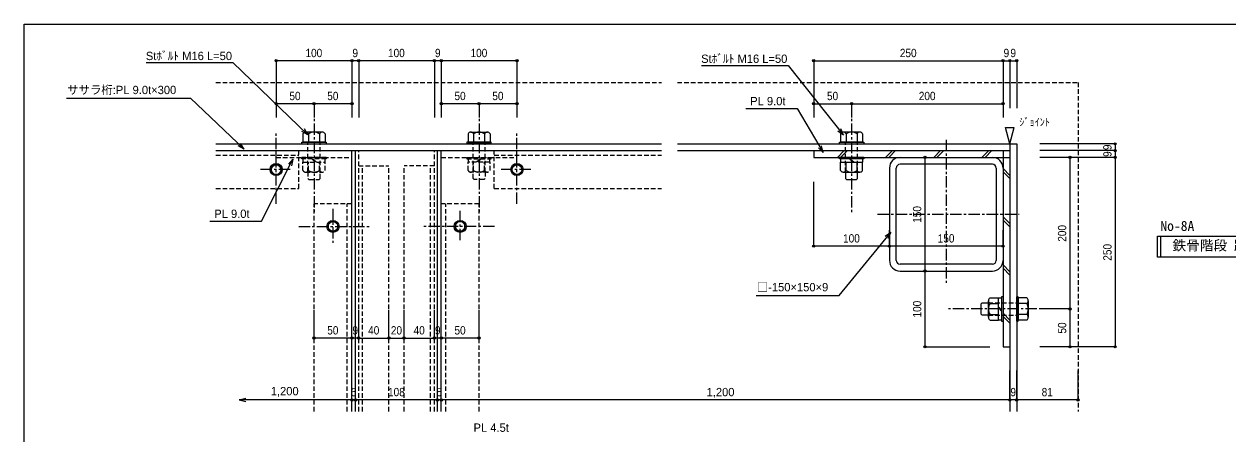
# Model space of a CAD drawing. Units: millimetres at full size, sheet at 1:15, with parts at other scales. Extents: x -31727 to 34047, y 3005 to 21987.
# Drawn here: x -4804 to 3145, y 8390 to 11095 of the extents above; entities that cross this region are included whole.
import ezdxf
from ezdxf.enums import TextEntityAlignment as Align

# ---------------------------------------------------------------- set-up
doc = ezdxf.new("R2010")
doc.units = ezdxf.units.MM
doc.header["$LTSCALE"] = 15
doc.header["$PDMODE"] = 32
doc.header["$PDSIZE"] = 15
doc.linetypes.add('CHAIN1', pattern=[8, 5, -1, 1, -1])
doc.linetypes.add('DASHED2', pattern=[3, 2, -1])
for name, color, linetype, lineweight in [('0-0', 5, 'Continuous', 9), ('3-0', 3, 'Continuous', 9), ('4-0', 5, 'Continuous', 9)]:
    doc.layers.add(name, color=color, linetype=linetype, lineweight=lineweight)
doc.styles.add('Ｄ ゴシック', font='')
doc.styles.add('ＭＳ ゴシック', font='')
doc.styles.get('Ｄ ゴシック').set_extended_font_data('Ｄ ゴシック')
doc.styles.get('ＭＳ ゴシック').set_extended_font_data('MS Gothic')

msp = doc.modelspace()

# ---------------------------------------------------------------- linework, layer by layer
at = {"layer": '0-0'}
for p, q in [((-4804.45, 11094.68), (6828.05, 11094.68)), ((-4804.45, 3004.81), (-4804.45, 11094.68)), ((2701.02, 9555.92), (2701.02, 9694.4))]:
    msp.add_line(p, q, dxfattribs=at)
msp.add_lwpolyline([(2680.13, 9694.4), (4249.5, 9694.4), (4249.5, 9555.92), (2680.13, 9555.92)], close=True, dxfattribs=at)
at = {"layer": '3-0'}
for p, q in [((-2639.91, 10852.47), (-3139.91, 10852.47)), ((-3139.91, 10852.47), (-3139.91, 10479)), ((-2594.91, 10852.47), (-2639.91, 10852.47)), ((-2639.91, 10852.47), (-2639.91, 10479)), ((-2594.91, 10852.47), (-2594.91, 10479)), ((-2094.91, 10852.47), (-2594.91, 10852.47)), ((-2049.91, 10852.47), (-2094.91, 10852.47)), ((-2094.91, 10852.47), (-2094.91, 10479)), ((-1549.91, 10852.47), (-2049.91, 10852.47)), ((-2049.91, 10852.47), (-2049.91, 10479)), ((-1549.91, 10852.47), (-1549.91, 10479)), ((409.89, 10852.47), (1659.89, 10852.47)), ((409.89, 10852.47), (409.89, 10540.64)), ((1659.89, 10852.47), (1659.89, 10540.64)), ((1659.89, 10852.47), (1704.89, 10852.47)), ((1704.89, 10852.47), (1704.89, 10540.64)), ((1704.89, 10852.47), (1749.89, 10852.47)), ((1749.89, 10852.47), (1749.89, 10540.64)), ((-2889.91, 10568.74), (-3139.91, 10568.74)), ((-3139.91, 10568.74), (-3139.91, 10479)), ((-2639.91, 10568.74), (-2889.91, 10568.74)), ((-2889.91, 10568.74), (-2889.91, 10479)), ((-2639.91, 10568.74), (-2639.91, 10479)), ((-1799.91, 10568.74), (-2049.91, 10568.74)), ((-2049.91, 10568.74), (-2049.91, 10479)), ((-1549.91, 10568.74), (-1799.91, 10568.74)), ((-1799.91, 10568.74), (-1799.91, 10479)), ((-1549.91, 10568.74), (-1549.91, 10479)), ((409.89, 10568.74), (659.89, 10568.74)), ((409.89, 10568.74), (409.89, 10479)), ((659.89, 10568.74), (659.89, 10479)), ((659.89, 10568.74), (1659.89, 10568.74)), ((1659.89, 10568.74), (1659.89, 10479)), ((2400.39, 10304.33), (1901.83, 10304.33)), ((2400.39, 10259.33), (1901.83, 10259.33)), ((2400.39, 10304.33), (2400.39, 10259.33)), ((2400.39, 10259.33), (2400.39, 10214.33)), ((1144.01, 10214.33), (1144.01, 9464.33)), ((1144.01, 10214.33), (1443.15, 10214.33)), ((2400.39, 10214.33), (1901.83, 10214.33)), ((2101.25, 10214.33), (1901.83, 10214.33)), ((2101.25, 10214.33), (2101.25, 9214.33)), ((2400.39, 10214.33), (2400.39, 8964.33)), ((409.89, 9628.95), (409.89, 10052.73)), ((909.89, 9628.95), (909.89, 9733.65)), ((1659.89, 9628.95), (1659.89, 9733.65)), ((909.89, 9628.95), (409.89, 9628.95)), ((1659.89, 9628.95), (909.89, 9628.95)), ((1144.01, 9464.33), (1443.15, 9464.33)), ((1144.01, 9464.33), (1144.01, 8964.33)), ((-2889.91, 9021.85), (-2889.91, 9206.57)), ((-2639.91, 9021.85), (-2639.91, 9206.57)), ((-2594.91, 9021.85), (-2594.91, 9206.57)), ((-2394.91, 9021.85), (-2394.91, 9206.57)), ((-2294.91, 9021.85), (-2294.91, 9206.57)), ((-2094.91, 9021.85), (-2094.91, 9206.57)), ((-2049.91, 9021.85), (-2049.91, 9206.57)), ((-1799.91, 9021.85), (-1799.91, 9206.57)), ((2101.25, 9214.33), (1901.83, 9214.33)), ((2101.25, 9214.33), (2101.25, 8964.33)), ((-2639.91, 9021.85), (-2889.91, 9021.85)), ((-2594.91, 9021.85), (-2639.91, 9021.85)), ((-2594.91, 9021.85), (-2394.91, 9021.85)), ((-2394.91, 9021.85), (-2294.91, 9021.85)), ((-2294.91, 9021.85), (-2094.91, 9021.85)), ((-2049.91, 9021.85), (-2094.91, 9021.85)), ((-1799.91, 9021.85), (-2049.91, 9021.85)), ((1144.01, 8964.33), (1572.78, 8964.33)), ((2400.39, 8964.33), (1901.83, 8964.33)), ((2101.25, 8964.33), (1901.83, 8964.33)), ((-2639.91, 8614.23), (-2639.91, 8808.26)), ((-2614.91, 8614.23), (-2614.91, 8808.26)), ((-2074.91, 8614.23), (-2074.91, 8808.26)), ((-2049.91, 8614.23), (-2049.91, 8808.26)), ((1704.89, 8614.23), (1704.89, 8808.26)), ((1749.89, 8614.23), (1749.89, 8808.26)), ((2154.89, 8614.23), (2154.89, 8808.26)), ((-3383.13, 8614.23), (-3339.66, 8602.58)), ((-2074.91, 8614.23), (-2614.91, 8614.23)), ((-2049.91, 8614.23), (-2074.91, 8614.23)), ((1704.89, 8614.23), (-2049.91, 8614.23)), ((1749.89, 8614.23), (1704.89, 8614.23)), ((2154.89, 8614.23), (1749.89, 8614.23))]:
    msp.add_line(p, q, dxfattribs=at)
at = {"layer": '3-0', "linetype": 'DASHED2'}
for p, q in [((-3538, 10709.33), (-594.96, 10709.33)), ((-490.65, 10709.33), (2154.89, 10709.33)), ((2154.89, 10709.33), (2154.89, 8538.54))]:
    msp.add_line(p, q, dxfattribs=at)
at = {"layer": '3-0', "color": 5}
for p, q in [((-3705.36, 10605.47), (-3350.82, 10268.89)), ((301.48, 10536.5), (473.16, 10247)), ((-2962.91, 10370.44), (-2962.91, 10314.33)), ((-2835.19, 10380.99), (-2944.62, 10380.99)), ((-2926.34, 10370.44), (-2926.34, 10314.33)), ((-2853.47, 10370.44), (-2853.47, 10314.33)), ((-2816.91, 10370.44), (-2816.91, 10314.33)), ((-1872.91, 10370.44), (-1872.91, 10314.33)), ((-1854.62, 10380.99), (-1745.19, 10380.99)), ((-1836.34, 10370.44), (-1836.34, 10314.33)), ((-1763.47, 10370.44), (-1763.47, 10314.33)), ((-1726.91, 10370.44), (-1726.91, 10314.33)), ((586.89, 10370.44), (586.89, 10314.33)), ((714.6, 10380.99), (605.17, 10380.99)), ((623.45, 10370.44), (623.45, 10314.33)), ((696.32, 10370.44), (696.32, 10314.33)), ((732.89, 10370.44), (732.89, 10314.33)), ((1704.89, 10304.33), (1734.06, 10413.19)), ((-3538, 10304.33), (-594.96, 10304.33)), ((-3538, 10259.33), (-594.96, 10259.33)), ((-2969.91, 10314.33), (-2809.91, 10314.33)), ((-2969.91, 10304.33), (-2969.91, 10314.33)), ((-2969.91, 10304.33), (-2809.91, 10304.33)), ((-2816.91, 10314.33), (-2962.91, 10314.33)), ((-2809.91, 10314.33), (-2809.91, 10304.33)), ((-2639.91, 8538.54), (-2639.91, 10259.33)), ((-2614.91, 8538.54), (-2614.91, 10259.33)), ((-2074.91, 8538.54), (-2074.91, 10259.33)), ((-2049.91, 8538.54), (-2049.91, 10259.33)), ((-1719.91, 10314.33), (-1879.91, 10314.33)), ((-1879.91, 10314.33), (-1879.91, 10304.33)), ((-1719.91, 10304.33), (-1879.91, 10304.33)), ((-1872.91, 10314.33), (-1726.91, 10314.33)), ((-1719.91, 10304.33), (-1719.91, 10314.33)), ((-490.65, 10304.33), (1749.89, 10304.33)), ((-490.65, 10259.33), (1704.89, 10259.33)), ((579.89, 10314.33), (739.89, 10314.33)), ((579.89, 10304.33), (579.89, 10314.33)), ((579.89, 10304.33), (739.89, 10304.33)), ((732.89, 10314.33), (586.89, 10314.33)), ((739.89, 10314.33), (739.89, 10304.33)), ((1704.89, 10304.33), (1704.89, 8538.54)), ((1749.89, 10304.33), (1749.89, 8538.54)), ((-3237.47, 9792.88), (-3029.09, 10203.73)), ((739.89, 10214.33), (579.89, 10214.33)), ((579.89, 10204.33), (579.89, 10214.33)), ((739.89, 10204.33), (579.89, 10204.33)), ((586.89, 10128.22), (586.89, 10184.33)), ((586.89, 10184.33), (732.89, 10184.33)), ((588.22, 10184.33), (588.22, 10204.33)), ((623.45, 10128.22), (623.45, 10184.33)), ((645.1, 10204.33), (666.75, 10184.33)), ((653.68, 10203.9), (674.76, 10184.42)), ((696.32, 10128.22), (696.32, 10184.33)), ((731.55, 10204.33), (731.55, 10184.33)), ((732.89, 10128.22), (732.89, 10184.33)), ((739.89, 10214.33), (739.89, 10204.33)), ((-3176.41, 10134.35), (-3158.14, 10165.99)), ((-3158.12, 10102.69), (-3176.41, 10134.35)), ((-3158.14, 10165.99), (-3121.67, 10165.99)), ((-3121.69, 10102.69), (-3158.12, 10102.69)), ((-3103.41, 10134.35), (-3121.69, 10102.69)), ((-3121.67, 10165.99), (-3103.41, 10134.35)), ((-1586.41, 10134.35), (-1568.14, 10165.99)), ((-1568.12, 10102.69), (-1586.41, 10134.35)), ((-1568.14, 10165.99), (-1531.67, 10165.99)), ((-1531.69, 10102.69), (-1568.12, 10102.69)), ((-1513.41, 10134.35), (-1531.69, 10102.69)), ((-1531.67, 10165.99), (-1513.41, 10134.35)), ((605.17, 10117.66), (714.6, 10117.66)), ((699.89, 10075.99), (699.89, 10117.66)), ((626.55, 10069.33), (693.22, 10069.33)), ((693.22, 10069.33), (699.89, 10075.99)), ((-2764.88, 9795.83), (-2796.55, 9777.54)), ((-2733.24, 9777.56), (-2764.88, 9795.83)), ((-1924.94, 9795.83), (-1956.57, 9777.56)), ((-1893.27, 9777.54), (-1924.94, 9795.83)), ((-2796.55, 9777.54), (-2796.55, 9741.11)), ((-2796.55, 9741.11), (-2764.88, 9722.83)), ((-2764.88, 9722.83), (-2733.24, 9741.09)), ((-2733.24, 9741.09), (-2733.24, 9777.56)), ((-1956.57, 9777.56), (-1956.57, 9741.09)), ((-1956.57, 9741.09), (-1924.94, 9722.83)), ((-1924.94, 9722.83), (-1893.27, 9741.11)), ((-1893.27, 9741.11), (-1893.27, 9777.54)), ((576.92, 9302.53), (918.35, 9719.53)), ((1514.89, 9247.66), (1521.55, 9254.33)), ((1514.89, 9180.99), (1514.89, 9247.66)), ((1521.55, 9254.33), (1563.22, 9254.33)), ((1563.22, 9159.61), (1563.22, 9269.04)), ((1573.78, 9287.33), (1629.89, 9287.33)), ((1573.78, 9250.76), (1629.89, 9250.76)), ((1629.89, 9141.33), (1629.89, 9287.33)), ((1649.89, 9285.99), (1629.89, 9285.99)), ((1649.89, 9199.54), (1629.89, 9221.19)), ((1649.46, 9208.12), (1629.98, 9229.2)), ((1649.89, 9294.33), (1649.89, 9134.33)), ((1659.89, 9294.33), (1649.89, 9294.33)), ((1659.89, 9294.33), (1659.89, 9134.33)), ((1749.89, 9134.33), (1749.89, 9294.33)), ((1759.89, 9294.33), (1749.89, 9294.33)), ((1759.89, 9134.33), (1759.89, 9294.33)), ((1816, 9287.33), (1759.89, 9287.33)), ((1759.89, 9287.33), (1759.89, 9141.33)), ((1816, 9250.76), (1759.89, 9250.76)), ((1826.55, 9269.04), (1826.55, 9159.61)), ((1573.78, 9177.89), (1629.89, 9177.89)), ((1629.89, 9142.66), (1649.89, 9142.66)), ((1816, 9177.89), (1759.89, 9177.89)), ((1573.78, 9141.33), (1629.89, 9141.33)), ((1649.89, 9134.33), (1659.89, 9134.33)), ((1749.89, 9134.33), (1759.89, 9134.33)), ((1816, 9141.33), (1759.89, 9141.33))]:
    msp.add_line(p, q, dxfattribs=at)
at = {"layer": '3-0', "color": 4, "linetype": 'CHAIN1'}
for p, q in [((-2889.91, 10558.23), (-2889.91, 9845.93)), ((-1799.91, 10558.23), (-1799.91, 9845.93)), ((659.89, 10558.23), (659.89, 9845.93)), ((-3139.91, 9908.17), (-3139.91, 10379.96)), ((-1549.91, 9908.17), (-1549.91, 10379.96)), ((1284.89, 10330.16), (1284.89, 9386.02)), ((-3048.23, 10134.33), (-3244.22, 10134.33)), ((-1458.23, 10134.33), (-1654.22, 10134.33)), ((-2764.91, 9874.19), (-2764.91, 9651.81)), ((-1924.91, 9667.64), (-1924.91, 9863.64)), ((831.63, 9839.33), (1765.85, 9839.33)), ((-2991.06, 9759.33), (-2519.28, 9759.33)), ((-1698.76, 9759.33), (-2170.54, 9759.33)), ((2003.79, 9214.33), (1291.49, 9214.33))]:
    msp.add_line(p, q, dxfattribs=at)
at = {"layer": '3-0', "color": 7, "linetype": 'DASHED2', "lineweight": 18}
for p, q in [((-3139.91, 10214.33), (-3139.91, 10259.33)), ((-2594.91, 8538.54), (-2594.91, 10259.33)), ((-2094.91, 8538.54), (-2094.91, 10259.33)), ((-1549.91, 10214.33), (-1549.91, 10259.33)), ((-3139.91, 10214.33), (-2639.91, 10214.33)), ((-2049.91, 10214.33), (-1549.91, 10214.33))]:
    msp.add_line(p, q, dxfattribs=at)
at = {"layer": '3-0', "color": 5, "linetype": 'DASHED2'}
for p, q in [((-2989.91, 10009.33), (-2989.91, 10259.33)), ((-2929.91, 10117.66), (-2929.91, 10314.33)), ((-2849.91, 10117.66), (-2849.91, 10314.33)), ((-1839.91, 10117.66), (-1839.91, 10314.33)), ((-1759.91, 10117.66), (-1759.91, 10314.33)), ((-1699.91, 10009.33), (-1699.91, 10259.33)), ((619.89, 10117.66), (619.89, 10314.33)), ((699.89, 10117.66), (699.89, 10314.33)), ((-2809.91, 10214.33), (-2969.91, 10214.33)), ((-2969.91, 10204.33), (-2969.91, 10214.33)), ((-2809.91, 10204.33), (-2969.91, 10204.33)), ((-2962.91, 10128.22), (-2962.91, 10184.33)), ((-2962.91, 10184.33), (-2816.91, 10184.33)), ((-2961.57, 10184.33), (-2961.57, 10204.33)), ((-2926.34, 10128.22), (-2926.34, 10184.33)), ((-2904.7, 10204.33), (-2883.04, 10184.33)), ((-2896.12, 10203.9), (-2875.03, 10184.42)), ((-2853.47, 10128.22), (-2853.47, 10184.33)), ((-2818.24, 10204.33), (-2818.24, 10184.33)), ((-2816.91, 10128.22), (-2816.91, 10184.33)), ((-2809.91, 10214.33), (-2809.91, 10204.33)), ((-1879.91, 10214.33), (-1879.91, 10204.33)), ((-1879.91, 10214.33), (-1719.91, 10214.33)), ((-1879.91, 10204.33), (-1719.91, 10204.33)), ((-1872.91, 10128.22), (-1872.91, 10184.33)), ((-1726.91, 10184.33), (-1872.91, 10184.33)), ((-1871.57, 10204.33), (-1871.57, 10184.33)), ((-1836.34, 10128.22), (-1836.34, 10184.33)), ((-1793.7, 10203.9), (-1814.79, 10184.42)), ((-1785.12, 10204.33), (-1806.77, 10184.33)), ((-1763.47, 10128.22), (-1763.47, 10184.33)), ((-1728.24, 10184.33), (-1728.24, 10204.33)), ((-1726.91, 10128.22), (-1726.91, 10184.33)), ((-1719.91, 10204.33), (-1719.91, 10214.33)), ((-2944.62, 10117.66), (-2835.19, 10117.66)), ((-2849.91, 10075.99), (-2849.91, 10117.66)), ((-2594.91, 10159.33), (-2394.91, 10159.33)), ((-2394.91, 8538.54), (-2394.91, 10159.33)), ((-2094.91, 10159.33), (-2294.91, 10159.33)), ((-2294.91, 8538.54), (-2294.91, 10159.33)), ((-1745.19, 10117.66), (-1854.62, 10117.66)), ((-1839.91, 10075.99), (-1839.91, 10117.66)), ((-2923.24, 10069.33), (-2856.57, 10069.33)), ((-2856.57, 10069.33), (-2849.91, 10075.99)), ((-1833.24, 10069.33), (-1839.91, 10075.99)), ((-1766.57, 10069.33), (-1833.24, 10069.33)), ((-3538, 10009.33), (-2989.91, 10009.33)), ((-1699.91, 10009.33), (-594.96, 10009.33)), ((-2639.91, 9909.33), (-2889.91, 9909.33)), ((-2889.91, 8538.54), (-2889.91, 9909.33)), ((-1799.91, 9909.33), (-2049.91, 9909.33)), ((-1799.91, 8538.54), (-1799.91, 9909.33)), ((1563.22, 9254.33), (1759.89, 9254.33)), ((1563.22, 9174.33), (1759.89, 9174.33))]:
    msp.add_line(p, q, dxfattribs=at)
at = {"layer": '3-0', "color": 7, "lineweight": 18}
for p, q in [((409.89, 10259.33), (409.89, 10214.33)), ((409.89, 10214.33), (1659.89, 10214.33)), ((979.89, 10214.33), (1589.89, 10214.33)), ((1659.89, 10214.33), (1704.89, 10214.33)), ((909.89, 10144.33), (909.89, 9534.33)), ((954.89, 9534.33), (954.89, 10144.33)), ((1589.89, 10169.33), (979.89, 10169.33)), ((1614.89, 10144.33), (1614.89, 9534.33)), ((1659.89, 10144.33), (1659.89, 9534.33)), ((1589.89, 9509.33), (979.89, 9509.33)), ((979.89, 9464.33), (1589.89, 9464.33))]:
    msp.add_line(p, q, dxfattribs=at)
at = {"layer": '3-0', "color": 1, "lineweight": 5}
for p, q in [((565.69, 10214.33), (610.69, 10259.33)), ((586.91, 10214.33), (631.91, 10259.33)), ((883.89, 10214.33), (928.89, 10259.33)), ((905.1, 10214.33), (950.1, 10259.33)), ((1202.09, 10214.33), (1247.09, 10259.33)), ((1223.3, 10214.33), (1268.3, 10259.33)), ((1520.29, 10214.33), (1565.29, 10259.33)), ((1541.5, 10214.33), (1586.5, 10259.33)), ((1704.89, 10095.94), (1659.89, 10140.94)), ((1704.89, 10074.73), (1659.89, 10119.73)), ((1704.89, 9777.74), (1659.89, 9822.74)), ((1704.89, 9756.53), (1659.89, 9801.53)), ((1704.89, 9459.54), (1659.89, 9504.54)), ((1704.89, 9438.33), (1659.89, 9483.33)), ((1704.89, 9141.35), (1659.89, 9186.35)), ((1704.89, 9120.13), (1659.89, 9165.13))]:
    msp.add_line(p, q, dxfattribs=at)
at = {"layer": '3-0', "color": 1, "linetype": 'DASHED2', "lineweight": 5}
for p, q in [((-3538, 10229.33), (-2989.91, 10229.33)), ((-1699.91, 10229.33), (-594.96, 10229.33)), ((-2569.91, 8538.54), (-2569.91, 10159.33)), ((-2119.91, 8538.54), (-2119.91, 10159.33)), ((-2669.91, 8538.54), (-2669.91, 9909.33)), ((-2019.91, 8538.54), (-2019.91, 9909.33))]:
    msp.add_line(p, q, dxfattribs=at)
at = {"layer": '3-0', "color": 5}
for points in [[(-3997.29, 10840.44), (-3425.48, 10840.44), (-2930.18, 10364.45)], [(-330.46, 10821.9), (241.34, 10821.9), (606.07, 10361.36)], [(1704.89, 10304.33), (1675.72, 10413.19), (1734.06, 10413.19)], [(619.89, 10117.66), (619.89, 10075.99), (626.55, 10069.33)], [(1563.22, 9174.33), (1521.55, 9174.33), (1514.89, 9180.99)]]:
    msp.add_lwpolyline(points, dxfattribs=at)
at = {"layer": '3-0', "color": 7, "lineweight": 18}
msp.add_lwpolyline([(1659.89, 10259.33), (1659.89, 10214.33), (1659.89, 8964.33), (1704.89, 8964.33)], dxfattribs=at)
at = {"layer": '3-0', "color": 5, "linetype": 'DASHED2'}
for points in [[(-2929.91, 10117.66), (-2929.91, 10075.99), (-2923.24, 10069.33)], [(-1759.91, 10117.66), (-1759.91, 10075.99), (-1766.57, 10069.33)]]:
    msp.add_lwpolyline(points, dxfattribs=at)
at = {"layer": '3-0'}
msp.add_lwpolyline([(-2614.91, 8614.23), (-3383.13, 8614.23), (-3339.66, 8625.88)], dxfattribs=at)
at = {"layer": '3-0', "color": 5}
for centre, radius in [((-3139.91, 10134.35), 40), ((-3139.91, 10134.35), 31.67), ((-1549.91, 10134.35), 40), ((-1549.91, 10134.35), 31.67), ((-2764.88, 9759.33), 40), ((-2764.88, 9759.33), 31.67), ((-1924.94, 9759.33), 40), ((-1924.94, 9759.33), 31.67)]:
    msp.add_circle(centre, radius, dxfattribs=at)
for centre, radius, start, end in [((-2944.62, 10359.88), 21.11, 30, 150.00002), ((-2889.91, 10312.83), 68.16, 57.68599, 122.31403), ((-2835.19, 10359.88), 21.11, 30, 150.00002), ((-1854.62, 10359.88), 21.11, 29.99998, 150), ((-1799.91, 10312.83), 68.16, 57.68597, 122.31401), ((-1745.19, 10359.88), 21.11, 29.99998, 150), ((605.17, 10359.88), 21.11, 30, 150.00002), ((659.89, 10312.83), 68.16, 57.68599, 122.31403), ((714.6, 10359.88), 21.11, 30, 150.00002), ((605.17, 10138.77), 21.11, 210, 330.00002), ((659.89, 10185.82), 68.16, 237.68599, 302.31403), ((714.6, 10138.77), 21.11, 210, 330.00002), ((1584.33, 9269.04), 21.11, 119.99998, 240), ((1631.38, 9214.33), 68.16, 147.68597, 212.31401), ((1758.39, 9214.33), 68.16, 327.68597, 32.31401), ((1805.44, 9269.04), 21.11, 299.99998, 60), ((1584.33, 9159.61), 21.11, 119.99998, 240), ((1805.44, 9159.61), 21.11, 299.99998, 60)]:
    msp.add_arc(centre, radius, start, end, dxfattribs=at)
at = {"layer": '3-0', "color": 7, "lineweight": 18}
for centre, radius, start, end in [((979.89, 10144.33), 70, 90, 180), ((1589.89, 10144.33), 70, 0, 90), ((979.89, 10144.33), 25, 90, 180), ((1589.89, 10144.33), 25, 0, 90), ((979.89, 9534.33), 70, 180, 270), ((979.89, 9534.33), 25, 180, 270), ((1589.89, 9534.33), 25, 270, 0), ((1589.89, 9534.33), 70, 270, 0)]:
    msp.add_arc(centre, radius, start, end, dxfattribs=at)
at = {"layer": '3-0', "color": 5, "linetype": 'DASHED2'}
for centre, radius, start, end in [((-2944.62, 10138.77), 21.11, 210, 330.00002), ((-2889.91, 10185.82), 68.16, 237.68599, 302.31403), ((-2835.19, 10138.77), 21.11, 210, 330.00002), ((-1854.62, 10138.77), 21.11, 209.99998, 330), ((-1799.91, 10185.82), 68.16, 237.68597, 302.31401), ((-1745.19, 10138.77), 21.11, 209.99998, 330)]:
    msp.add_arc(centre, radius, start, end, dxfattribs=at)
at = {"layer": '3-0'}
for p in [(-3139.91, 10852.47), (-2639.91, 10852.47), (-2594.91, 10852.47), (-2094.91, 10852.47), (-2049.91, 10852.47), (-1549.91, 10852.47), (409.89, 10852.47), (1659.89, 10852.47), (1704.89, 10852.47), (1749.89, 10852.47), (-3139.91, 10568.74), (-2889.91, 10568.74), (-2639.91, 10568.74), (-2049.91, 10568.74), (-1799.91, 10568.74), (-1549.91, 10568.74), (409.89, 10568.74), (659.89, 10568.74), (1659.89, 10568.74), (2400.39, 10304.33), (2400.39, 10259.33), (1144.01, 10214.33), (2101.25, 10214.33), (2400.39, 10214.33), (409.89, 9628.95), (909.89, 9628.95), (1659.89, 9628.95), (1144.01, 9464.33), (2101.25, 9214.33), (-2889.91, 9021.85), (-2639.91, 9021.85), (-2594.91, 9021.85), (-2394.91, 9021.85), (-2294.91, 9021.85), (-2094.91, 9021.85), (-2049.91, 9021.85), (-1799.91, 9021.85), (1144.01, 8964.33), (2101.25, 8964.33), (2400.39, 8964.33), (-2639.91, 8614.23), (-2614.91, 8614.23), (-2074.91, 8614.23), (-2049.91, 8614.23), (1704.89, 8614.23), (1749.89, 8614.23), (2154.89, 8614.23)]:
    msp.add_point(p, dxfattribs=at)
at = {"layer": '4-0'}
for p, q in [((-4524.66, 10605.47), (-3705.36, 10605.47)), ((-38.22, 10536.5), (301.48, 10536.5)), ((-2930.18, 10364.45), (-2969.59, 10386.17)), ((-2930.18, 10364.45), (-2953.45, 10402.97)), ((606.07, 10361.36), (569.95, 10388.2)), ((606.07, 10361.36), (588.21, 10402.66)), ((-3350.82, 10268.89), (-3390.36, 10290.37)), ((-3350.82, 10268.89), (-3374.32, 10307.26)), ((473.16, 10247), (440.97, 10278.44)), ((473.16, 10247), (461.01, 10290.33)), ((-3029.09, 10203.73), (-3059.14, 10170.23)), ((-3029.09, 10203.73), (-3038.36, 10159.69)), ((-3577.18, 9792.88), (-3237.47, 9792.88)), ((918.35, 9719.53), (881.8, 9693.27)), ((918.35, 9719.53), (899.83, 9678.52)), ((30.15, 9302.53), (576.92, 9302.53))]:
    msp.add_line(p, q, dxfattribs=at)

# ---------------------------------------------------------------- texts
at = {"layer": '0-0', "color": 3, "style": 'ＭＳ ゴシック'}
for s, p in [('No-8A', (2698.6, 9709.78)), ('鉄骨階段 踊り場 平面詳細図  1/3', (2779.11, 9581))]:
    msp.add_text(s, height=65.98, dxfattribs=at).set_placement(p, align=Align.BOTTOM_LEFT)
at = {"layer": '3-0', "style": 'Ｄ ゴシック'}
for s, p in [('Stﾎﾞﾙﾄ M16 L=50', (-4000.38, 10840.44)), ('Stﾎﾞﾙﾄ M16 L=50', (-333.55, 10821.9)), ('ササラ桁:PL 9.0t×300', (-4518.83, 10615.97)), ('1,200', (-3175.51, 8627.87)), ('1,200', (-297.64, 8621.73))]:
    msp.add_text(s, height=54.99, dxfattribs=at).set_placement(p, align=Align.BOTTOM_LEFT)
at = {"layer": '3-0', "style": 'Ｄ ゴシック', "width": 0.9}
for s, p in [('100', (-2946.16, 10859.97)), ('9', (-2636.16, 10859.97)), ('100', (-2401.16, 10859.97)), ('9', (-2091.16, 10859.97)), ('100', (-1856.16, 10859.97)), ('250', (978.64, 10859.97)), ('9', (1663.64, 10859.97)), ('9', (1708.64, 10859.97)), ('50', (-3052.41, 10576.24)), ('50', (-2802.41, 10576.24)), ('50', (-1962.41, 10576.24)), ('50', (-1712.41, 10576.24)), ('50', (497.39, 10576.24)), ('200', (1103.64, 10576.24)), ('100', (603.64, 9636.45)), ('150', (1228.64, 9636.45)), ('50', (-2802.41, 9029.35)), ('9', (-2636.16, 9029.35)), ('40', (-2532.41, 9029.35)), ('20', (-2382.41, 9029.35)), ('40', (-2232.41, 9029.35)), ('9', (-2091.16, 9029.35)), ('50', (-1962.41, 9029.35)), ('5', (-2646.16, 8621.73)), ('108', (-2401.16, 8621.73)), ('5', (-2081.16, 8621.73)), ('9', (1708.64, 8621.73)), ('81', (1914.89, 8621.73))]:
    msp.add_text(s, height=54.99, dxfattribs=at).set_placement(p, align=Align.BOTTOM_LEFT)
for s, p in [('9', (2392.89, 10263.08)), ('9', (2392.89, 10218.08)), ('150', (1136.51, 9783.08)), ('200', (2093.75, 9658.08)), ('250', (2392.89, 9533.08)), ('100', (1136.51, 9158.08)), ('50', (2093.75, 9051.83))]:
    msp.add_text(s, height=54.99, rotation=90, dxfattribs=at).set_placement(p, align=Align.BOTTOM_LEFT)
at = {"layer": '4-0', "color": 3, "style": 'Ｄ ゴシック'}
for s, height, p in [('PL 9.0t', 54.99, (-9.68, 10542.21)), ('ｼﾞｮｲﾝﾄ', 49.49, (1767.39, 10408.12)), ('PL 9.0t', 54.99, (-3548.63, 9798.59)), ('□-150×150×9', 54.99, (34.06, 9314.25)), ('PL 4.5t', 54.99, (-1836.43, 8386.85))]:
    msp.add_text(s, height=height, dxfattribs=at).set_placement(p, align=Align.BOTTOM_LEFT)

doc.saveas('drawing.dxf')
